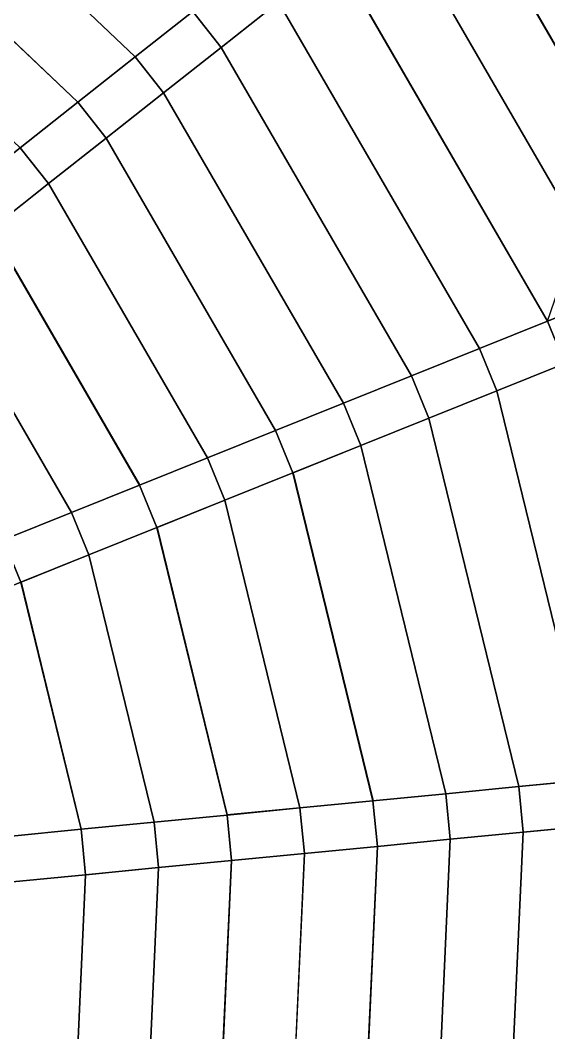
# Model space of a CAD drawing. Header units: millimetres. Extents: x -3890 to 2335, y 8273 to 14518.
# Drawn here: x 300 to 878, y 11309 to 12417 of the extents above; entities that cross this region are included whole.
import ezdxf

# ---------------------------------------------------------------- set-up
doc = ezdxf.new("R2010")
doc.units = ezdxf.units.MM
for name, color, linetype in [('FRAMES', 2, 'Continuous'), ('JOINTS', 2, 'Continuous'), ('SHELLS', 1, 'Continuous')]:
    doc.layers.add(name, color=color, linetype=linetype)

msp = doc.modelspace()

# ---------------------------------------------------------------- linework, layer by layer
at = {"layer": 'FRAMES'}
for p, q in [((876.2, 12087.6, 1601.2), (1148.3, 12883.7, 1429.5)), ((1024.9, 12147.5, 1683.5), (770.9, 12585.7, 1683.5)), ((362.5, 12327, 1786.5), (94.6, 12581.4, 1786.5)), ((876.2, 12087.6, 1721.2), (645.1, 12486.4, 1721.2)), ((582.2, 12436.7, 1618.7), (519.3, 12387, 1635.5)), ((582.2, 12436.7, 1738.7), (519.3, 12387, 1755.5)), ((582.2, 12436.7, 1738.7), (519.3, 12387, 1635.5)), ((488.3, 12426.3, 1635.5), (425.4, 12376.6, 1651.4)), ((488.3, 12426.3, 1755.5), (425.4, 12376.6, 1771.4)), ((425.4, 12376.6, 1771.4), (488.3, 12426.3, 1635.5)), ((519.3, 12387, 1635.5), (488.3, 12426.3, 1635.5)), ((488.3, 12426.3, 1755.5), (519.3, 12387, 1755.5)), ((519.3, 12387, 1635.5), (456.4, 12337.4, 1651.4)), ((519.3, 12387, 1755.5), (456.4, 12337.4, 1771.4)), ((519.3, 12387, 1635.5), (456.4, 12337.4, 1771.4)), ((519.3, 12387, 1755.5), (519.3, 12387, 1635.5)), ((727.5, 12027.8, 1755.5), (519.3, 12387, 1755.5)), ((425.4, 12376.6, 1651.4), (362.5, 12327, 1666.5)), ((425.4, 12376.6, 1771.4), (362.5, 12327, 1786.5)), ((362.5, 12327, 1666.5), (425.4, 12376.6, 1771.4)), ((456.4, 12337.4, 1651.4), (425.4, 12376.6, 1651.4)), ((425.4, 12376.6, 1651.4), (425.4, 12376.6, 1771.4)), ((425.4, 12376.6, 1771.4), (456.4, 12337.4, 1771.4)), ((456.4, 12337.4, 1651.4), (393.5, 12287.7, 1666.5)), ((456.4, 12337.4, 1771.4), (393.5, 12287.7, 1786.5)), ((456.4, 12337.4, 1771.4), (393.5, 12287.7, 1666.5)), ((456.4, 12337.4, 1771.4), (456.4, 12337.4, 1651.4)), ((362.5, 12327, 1666.5), (299.6, 12277.3, 1680.7)), ((362.5, 12327, 1786.5), (299.6, 12277.3, 1800.7)), ((299.6, 12277.3, 1800.7), (362.5, 12327, 1666.5)), ((393.5, 12287.7, 1666.5), (362.5, 12327, 1666.5)), ((362.5, 12327, 1666.5), (362.5, 12327, 1786.5)), ((362.5, 12327, 1786.5), (393.5, 12287.7, 1786.5)), ((393.5, 12287.7, 1666.5), (330.6, 12238.1, 1680.7)), ((393.5, 12287.7, 1786.5), (330.6, 12238.1, 1800.7)), ((393.5, 12287.7, 1666.5), (330.6, 12238.1, 1800.7)), ((393.5, 12287.7, 1786.5), (393.5, 12287.7, 1666.5)), ((578.8, 11967.9, 1786.5), (393.5, 12287.7, 1786.5)), ((299.6, 12277.3, 1680.7), (236.7, 12227.6, 1694.1)), ((299.6, 12277.3, 1800.7), (236.7, 12227.6, 1814.1)), ((236.7, 12227.6, 1694.1), (299.6, 12277.3, 1800.7)), ((330.6, 12238.1, 1680.7), (299.6, 12277.3, 1680.7)), ((299.6, 12277.3, 1680.7), (299.6, 12277.3, 1800.7)), ((299.6, 12277.3, 1800.7), (330.6, 12238.1, 1800.7)), ((330.6, 12238.1, 1680.7), (267.7, 12188.4, 1694.1)), ((330.6, 12238.1, 1800.7), (267.7, 12188.4, 1814.1)), ((330.6, 12238.1, 1800.7), (267.7, 12188.4, 1694.1)), ((330.6, 12238.1, 1800.7), (330.6, 12238.1, 1680.7)), ((430.1, 11908.1, 1814.1), (267.7, 12188.4, 1814.1)), ((950.5, 12117.5, 1582.7), (876.2, 12087.6, 1601.2)), ((950.5, 12117.5, 1702.7), (876.2, 12087.6, 1721.2)), ((876.2, 12087.6, 1601.2), (950.5, 12117.5, 1702.7)), ((876.2, 12087.6, 1601.2), (801.8, 12057.7, 1618.7)), ((876.2, 12087.6, 1721.2), (801.8, 12057.7, 1738.7)), ((801.8, 12057.7, 1738.7), (876.2, 12087.6, 1601.2)), ((895.1, 12041.3, 1601.2), (876.2, 12087.6, 1601.2)), ((876.2, 12087.6, 1601.2), (876.2, 12087.6, 1721.2)), ((876.2, 12087.6, 1721.2), (895.1, 12041.3, 1721.2)), ((801.8, 12057.7, 1618.7), (727.5, 12027.8, 1635.5)), ((801.8, 12057.7, 1738.7), (727.5, 12027.8, 1755.5)), ((727.5, 12027.8, 1635.5), (801.8, 12057.7, 1738.7)), ((820.8, 12011.4, 1618.7), (801.8, 12057.7, 1618.7)), ((801.8, 12057.7, 1618.7), (801.8, 12057.7, 1738.7)), ((801.8, 12057.7, 1738.7), (820.8, 12011.4, 1738.7)), ((895.1, 12041.3, 1601.2), (820.8, 12011.4, 1618.7)), ((895.1, 12041.3, 1721.2), (820.8, 12011.4, 1738.7)), ((895.1, 12041.3, 1601.2), (820.8, 12011.4, 1738.7)), ((727.5, 12027.8, 1635.5), (653.1, 11997.8, 1651.4)), ((727.5, 12027.8, 1755.5), (653.1, 11997.8, 1771.4)), ((653.1, 11997.8, 1771.4), (727.5, 12027.8, 1635.5)), ((746.4, 11981.5, 1635.5), (727.5, 12027.8, 1635.5)), ((727.5, 12027.8, 1635.5), (727.5, 12027.8, 1755.5)), ((727.5, 12027.8, 1755.5), (746.4, 11981.5, 1755.5)), ((820.8, 12011.4, 1618.7), (746.4, 11981.5, 1635.5)), ((820.8, 12011.4, 1738.7), (746.4, 11981.5, 1755.5)), ((820.8, 12011.4, 1738.7), (746.4, 11981.5, 1635.5)), ((820.8, 12011.4, 1738.7), (820.8, 12011.4, 1618.7)), ((653.1, 11997.8, 1651.4), (578.8, 11967.9, 1666.5)), ((653.1, 11997.8, 1771.4), (578.8, 11967.9, 1786.5)), ((578.8, 11967.9, 1666.5), (653.1, 11997.8, 1771.4)), ((672.1, 11951.6, 1651.4), (653.1, 11997.8, 1651.4)), ((653.1, 11997.8, 1651.4), (653.1, 11997.8, 1771.4)), ((653.1, 11997.8, 1771.4), (672.1, 11951.6, 1771.4)), ((746.4, 11981.5, 1635.5), (672.1, 11951.6, 1651.4)), ((746.4, 11981.5, 1755.5), (672.1, 11951.6, 1771.4)), ((746.4, 11981.5, 1635.5), (672.1, 11951.6, 1771.4)), ((746.4, 11981.5, 1755.5), (746.4, 11981.5, 1635.5)), ((844.8, 11578.2, 1755.5), (746.4, 11981.5, 1755.5)), ((578.8, 11967.9, 1666.5), (504.4, 11938, 1680.7)), ((578.8, 11967.9, 1786.5), (504.4, 11938, 1800.7)), ((504.4, 11938, 1800.7), (578.8, 11967.9, 1666.5)), ((597.7, 11921.6, 1666.5), (578.8, 11967.9, 1666.5)), ((578.8, 11967.9, 1666.5), (578.8, 11967.9, 1786.5)), ((578.8, 11967.9, 1786.5), (597.7, 11921.6, 1786.5)), ((672.1, 11951.6, 1651.4), (597.7, 11921.6, 1666.5)), ((672.1, 11951.6, 1771.4), (597.7, 11921.6, 1786.5)), ((672.1, 11951.6, 1771.4), (597.7, 11921.6, 1666.5)), ((672.1, 11951.6, 1771.4), (672.1, 11951.6, 1651.4)), ((504.4, 11938, 1680.7), (430.1, 11908.1, 1694.1)), ((504.4, 11938, 1800.7), (430.1, 11908.1, 1814.1)), ((430.1, 11908.1, 1694.1), (504.4, 11938, 1800.7)), ((523.4, 11891.7, 1680.7), (504.4, 11938, 1680.7)), ((504.4, 11938, 1680.7), (504.4, 11938, 1800.7)), ((504.4, 11938, 1800.7), (523.4, 11891.7, 1800.7)), ((597.7, 11921.6, 1666.5), (523.4, 11891.7, 1680.7)), ((597.7, 11921.6, 1786.5), (523.4, 11891.7, 1800.7)), ((597.7, 11921.6, 1666.5), (523.4, 11891.7, 1800.7)), ((597.7, 11921.6, 1786.5), (597.7, 11921.6, 1666.5)), ((685.3, 11562.7, 1786.5), (597.7, 11921.6, 1786.5)), ((430.1, 11908.1, 1694.1), (355.7, 11878.1, 1706.7)), ((430.1, 11908.1, 1814.1), (355.7, 11878.1, 1826.7)), ((355.7, 11878.1, 1826.7), (430.1, 11908.1, 1694.1)), ((449, 11861.8, 1694.1), (430.1, 11908.1, 1694.1)), ((430.1, 11908.1, 1694.1), (430.1, 11908.1, 1814.1)), ((430.1, 11908.1, 1814.1), (449, 11861.8, 1814.1)), ((523.4, 11891.7, 1680.7), (449, 11861.8, 1694.1)), ((523.4, 11891.7, 1800.7), (449, 11861.8, 1814.1)), ((523.4, 11891.7, 1800.7), (449, 11861.8, 1694.1)), ((523.4, 11891.7, 1800.7), (523.4, 11891.7, 1680.7)), ((355.7, 11878.1, 1706.7), (281.4, 11848.2, 1718.5)), ((355.7, 11878.1, 1826.7), (281.4, 11848.2, 1838.5)), ((281.4, 11848.2, 1718.5), (355.7, 11878.1, 1826.7)), ((374.7, 11831.9, 1706.7), (355.7, 11878.1, 1706.7)), ((355.7, 11878.1, 1706.7), (355.7, 11878.1, 1826.7)), ((355.7, 11878.1, 1826.7), (374.7, 11831.9, 1826.7)), ((449, 11861.8, 1694.1), (374.7, 11831.9, 1706.7)), ((449, 11861.8, 1814.1), (374.7, 11831.9, 1826.7)), ((449, 11861.8, 1694.1), (374.7, 11831.9, 1826.7)), ((449, 11861.8, 1814.1), (449, 11861.8, 1694.1)), ((525.8, 11547.1, 1814.1), (449, 11861.8, 1814.1)), ((300.3, 11801.9, 1718.5), (281.4, 11848.2, 1718.5)), ((281.4, 11848.2, 1838.5), (300.3, 11801.9, 1838.5)), ((374.7, 11831.9, 1706.7), (300.3, 11801.9, 1718.5)), ((374.7, 11831.9, 1826.7), (300.3, 11801.9, 1838.5)), ((374.7, 11831.9, 1826.7), (300.3, 11801.9, 1718.5)), ((374.7, 11831.9, 1826.7), (374.7, 11831.9, 1706.7)), ((300.3, 11801.9, 1718.5), (226, 11772, 1729.5)), ((300.3, 11801.9, 1838.5), (226, 11772, 1849.5)), ((300.3, 11801.9, 1718.5), (226, 11772, 1849.5)), ((300.3, 11801.9, 1838.5), (300.3, 11801.9, 1718.5)), ((366.2, 11531.6, 1838.5), (300.3, 11801.9, 1838.5)), ((844.8, 11578.2, 1635.5), (765.1, 11570.5, 1651.4)), ((844.8, 11578.2, 1755.5), (765.1, 11570.5, 1771.4)), ((765.1, 11570.5, 1771.4), (844.8, 11578.2, 1635.5)), ((924.6, 11586, 1618.7), (844.8, 11578.2, 1635.5)), ((924.6, 11586, 1738.7), (844.8, 11578.2, 1755.5)), ((844.8, 11578.2, 1635.5), (924.6, 11586, 1738.7)), ((849.7, 11528.5, 1635.5), (844.8, 11578.2, 1635.5)), ((844.8, 11578.2, 1635.5), (844.8, 11578.2, 1755.5)), ((844.8, 11578.2, 1755.5), (849.7, 11528.5, 1755.5)), ((765.1, 11570.5, 1651.4), (685.3, 11562.7, 1666.5)), ((765.1, 11570.5, 1771.4), (685.3, 11562.7, 1786.5)), ((685.3, 11562.7, 1666.5), (765.1, 11570.5, 1771.4)), ((769.9, 11520.7, 1651.4), (765.1, 11570.5, 1651.4)), ((765.1, 11570.5, 1651.4), (765.1, 11570.5, 1771.4)), ((765.1, 11570.5, 1771.4), (769.9, 11520.7, 1771.4)), ((605.5, 11554.9, 1680.7), (525.8, 11547.1, 1694.1)), ((605.5, 11554.9, 1800.7), (525.8, 11547.1, 1814.1)), ((525.8, 11547.1, 1694.1), (605.5, 11554.9, 1800.7)), ((685.3, 11562.7, 1666.5), (605.5, 11554.9, 1680.7)), ((685.3, 11562.7, 1786.5), (605.5, 11554.9, 1800.7)), ((605.5, 11554.9, 1800.7), (685.3, 11562.7, 1666.5)), ((610.4, 11505.1, 1680.7), (605.5, 11554.9, 1680.7)), ((605.5, 11554.9, 1680.7), (605.5, 11554.9, 1800.7)), ((605.5, 11554.9, 1800.7), (610.4, 11505.1, 1800.7)), ((690.2, 11512.9, 1666.5), (685.3, 11562.7, 1666.5)), ((685.3, 11562.7, 1666.5), (685.3, 11562.7, 1786.5)), ((685.3, 11562.7, 1786.5), (690.2, 11512.9, 1786.5)), ((525.8, 11547.1, 1694.1), (446, 11539.3, 1706.7)), ((525.8, 11547.1, 1814.1), (446, 11539.3, 1826.7)), ((446, 11539.3, 1826.7), (525.8, 11547.1, 1694.1)), ((530.6, 11497.4, 1694.1), (525.8, 11547.1, 1694.1)), ((525.8, 11547.1, 1694.1), (525.8, 11547.1, 1814.1)), ((525.8, 11547.1, 1814.1), (530.6, 11497.4, 1814.1)), ((446, 11539.3, 1706.7), (366.2, 11531.6, 1718.5)), ((446, 11539.3, 1826.7), (366.2, 11531.6, 1838.5)), ((366.2, 11531.6, 1718.5), (446, 11539.3, 1826.7)), ((450.8, 11489.6, 1706.7), (446, 11539.3, 1706.7)), ((446, 11539.3, 1706.7), (446, 11539.3, 1826.7)), ((446, 11539.3, 1826.7), (450.8, 11489.6, 1826.7)), ((929.5, 11536.2, 1618.7), (849.7, 11528.5, 1635.5)), ((929.5, 11536.2, 1738.7), (849.7, 11528.5, 1755.5)), ((929.5, 11536.2, 1738.7), (849.7, 11528.5, 1635.5)), ((366.2, 11531.6, 1718.5), (286.4, 11523.8, 1729.5)), ((366.2, 11531.6, 1838.5), (286.4, 11523.8, 1849.5)), ((286.4, 11523.8, 1849.5), (366.2, 11531.6, 1718.5)), ((371.1, 11481.8, 1718.5), (366.2, 11531.6, 1718.5)), ((366.2, 11531.6, 1718.5), (366.2, 11531.6, 1838.5)), ((366.2, 11531.6, 1838.5), (371.1, 11481.8, 1838.5)), ((849.7, 11528.5, 1635.5), (769.9, 11520.7, 1651.4)), ((849.7, 11528.5, 1755.5), (769.9, 11520.7, 1771.4)), ((849.7, 11528.5, 1635.5), (769.9, 11520.7, 1771.4)), ((830.8, 11113.8, 1755.5), (849.7, 11528.5, 1755.5)), ((849.7, 11528.5, 1755.5), (849.7, 11528.5, 1635.5)), ((690.2, 11512.9, 1666.5), (610.4, 11505.1, 1680.7)), ((690.2, 11512.9, 1786.5), (610.4, 11505.1, 1800.7)), ((690.2, 11512.9, 1666.5), (610.4, 11505.1, 1800.7)), ((673.4, 11143.8, 1786.5), (690.2, 11512.9, 1786.5)), ((769.9, 11520.7, 1651.4), (690.2, 11512.9, 1666.5)), ((769.9, 11520.7, 1771.4), (690.2, 11512.9, 1786.5)), ((769.9, 11520.7, 1771.4), (690.2, 11512.9, 1666.5)), ((690.2, 11512.9, 1786.5), (690.2, 11512.9, 1666.5)), ((769.9, 11520.7, 1771.4), (769.9, 11520.7, 1651.4)), ((610.4, 11505.1, 1680.7), (530.6, 11497.4, 1694.1)), ((610.4, 11505.1, 1800.7), (530.6, 11497.4, 1814.1)), ((610.4, 11505.1, 1800.7), (530.6, 11497.4, 1694.1)), ((610.4, 11505.1, 1800.7), (610.4, 11505.1, 1680.7)), ((450.8, 11489.6, 1706.7), (371.1, 11481.8, 1718.5)), ((450.8, 11489.6, 1826.7), (371.1, 11481.8, 1838.5)), ((450.8, 11489.6, 1826.7), (371.1, 11481.8, 1718.5)), ((530.6, 11497.4, 1694.1), (450.8, 11489.6, 1706.7)), ((530.6, 11497.4, 1814.1), (450.8, 11489.6, 1826.7)), ((530.6, 11497.4, 1694.1), (450.8, 11489.6, 1826.7)), ((450.8, 11489.6, 1826.7), (450.8, 11489.6, 1706.7)), ((515.9, 11173.8, 1814.1), (530.6, 11497.4, 1814.1)), ((530.6, 11497.4, 1814.1), (530.6, 11497.4, 1694.1)), ((371.1, 11481.8, 1718.5), (291.3, 11474, 1729.5)), ((371.1, 11481.8, 1838.5), (291.3, 11474, 1849.5)), ((371.1, 11481.8, 1718.5), (291.3, 11474, 1849.5)), ((358.5, 11203.8, 1838.5), (371.1, 11481.8, 1838.5)), ((371.1, 11481.8, 1838.5), (371.1, 11481.8, 1718.5))]:
    msp.add_line(p, q, dxfattribs=at)
at = {"layer": 'JOINTS'}
for p in [(519.3, 12387, 1635.5), (519.3, 12387, 1755.5), (425.4, 12376.6, 1651.4), (425.4, 12376.6, 1771.4), (456.4, 12337.4, 1651.4), (456.4, 12337.4, 1771.4), (362.5, 12327, 1666.5), (362.5, 12327, 1786.5), (393.5, 12287.7, 1666.5), (393.5, 12287.7, 1786.5), (299.6, 12277.3, 1680.7), (299.6, 12277.3, 1800.7), (330.6, 12238.1, 1680.7), (330.6, 12238.1, 1800.7), (876.2, 12087.6, 1601.2), (876.2, 12087.6, 1721.2), (801.8, 12057.7, 1618.7), (801.8, 12057.7, 1738.7), (727.5, 12027.8, 1635.5), (727.5, 12027.8, 1755.5), (820.8, 12011.4, 1618.7), (820.8, 12011.4, 1738.7), (653.1, 11997.8, 1651.4), (653.1, 11997.8, 1771.4), (746.4, 11981.5, 1635.5), (746.4, 11981.5, 1755.5), (578.8, 11967.9, 1666.5), (578.8, 11967.9, 1786.5), (672.1, 11951.6, 1651.4), (672.1, 11951.6, 1771.4), (504.4, 11938, 1680.7), (504.4, 11938, 1800.7), (597.7, 11921.6, 1666.5), (597.7, 11921.6, 1786.5), (430.1, 11908.1, 1694.1), (430.1, 11908.1, 1814.1), (523.4, 11891.7, 1680.7), (523.4, 11891.7, 1800.7), (355.7, 11878.1, 1706.7), (355.7, 11878.1, 1826.7), (449, 11861.8, 1694.1), (449, 11861.8, 1814.1), (374.7, 11831.9, 1706.7), (374.7, 11831.9, 1826.7), (300.3, 11801.9, 1718.5), (300.3, 11801.9, 1838.5), (844.8, 11578.2, 1635.5), (844.8, 11578.2, 1755.5), (765.1, 11570.5, 1651.4), (765.1, 11570.5, 1771.4), (605.5, 11554.9, 1680.7), (605.5, 11554.9, 1800.7), (685.3, 11562.7, 1666.5), (685.3, 11562.7, 1786.5), (525.8, 11547.1, 1694.1), (525.8, 11547.1, 1814.1), (446, 11539.3, 1706.7), (446, 11539.3, 1826.7), (366.2, 11531.6, 1718.5), (366.2, 11531.6, 1838.5), (849.7, 11528.5, 1635.5), (849.7, 11528.5, 1755.5), (690.2, 11512.9, 1666.5), (690.2, 11512.9, 1786.5), (769.9, 11520.7, 1651.4), (769.9, 11520.7, 1771.4), (610.4, 11505.1, 1680.7), (610.4, 11505.1, 1800.7), (450.8, 11489.6, 1706.7), (450.8, 11489.6, 1826.7), (530.6, 11497.4, 1694.1), (530.6, 11497.4, 1814.1), (371.1, 11481.8, 1718.5), (371.1, 11481.8, 1838.5)]:
    msp.add_point(p, dxfattribs=at)
at = {"layer": 'SHELLS'}
for points in [[(488.3, 12426.3, 1755.5), (425.4, 12376.6, 1771.4), (140.9, 12646.8, 1771.4), (187.3, 12712.2, 1755.5)], [(1173.5, 12207.3, 1642.3), (1099.2, 12177.4, 1663.3), (833.8, 12635.4, 1663.3), (896.7, 12685, 1642.3)], [(425.4, 12376.6, 1771.4), (362.6, 12327.1, 1787.2), (94.7, 12581.5, 1787.2), (140.9, 12646.8, 1771.4)], [(1099.2, 12177.4, 1663.3), (1025, 12147.6, 1684.3), (771.1, 12585.8, 1684.3), (833.8, 12635.3, 1663.3)], [(1099.2, 12177.4, 1663.3), (1099.2, 12177.4, 1663.3), (833.8, 12635.3, 1663.3), (833.8, 12635.4, 1663.3)], [(1024.9, 12147.5, 1683.4), (950.5, 12117.5, 1702.7), (708, 12536, 1702.7), (770.9, 12585.7, 1683.4)], [(770.9, 12585.7, 1683.4), (1024.9, 12147.5, 1683.4), (770.9, 12585.7, 1683.4)], [(1025, 12147.6, 1684.3), (1025, 12147.6, 1684.3), (1025, 12147.6, 1684.3), (771.1, 12585.8, 1684.3)], [(362.5, 12327, 1786.5), (299.6, 12277.3, 1800.7), (48.2, 12516, 1800.7), (94.6, 12581.4, 1786.5)], [(950.5, 12117.5, 1702.7), (876.3, 12087.7, 1721.9), (645.3, 12486.5, 1721.9), (708, 12536, 1702.7)], [(876.2, 12087.6, 1721.1), (801.8, 12057.7, 1738.7), (582.2, 12436.7, 1738.7), (645.1, 12486.4, 1721.1)], [(876.3, 12087.7, 1721.9), (876.3, 12087.7, 1721.9), (876.3, 12087.7, 1721.9), (645.3, 12486.5, 1721.9)], [(801.8, 12057.7, 1738.7), (727.6, 12027.8, 1756.3), (519.4, 12387.1, 1756.3), (582.2, 12436.7, 1738.7)], [(727.5, 12027.8, 1755.5), (653.1, 11997.8, 1771.4), (456.4, 12337.4, 1771.4), (519.3, 12387, 1755.5)], [(727.5, 12027.8, 1755.5), (727.5, 12027.8, 1755.5), (519.3, 12387, 1755.5), (727.5, 12027.8, 1755.5)], [(727.6, 12027.8, 1756.3), (727.6, 12027.8, 1756.3), (727.6, 12027.8, 1756.3), (519.4, 12387.1, 1756.3)], [(653.1, 11997.8, 1771.4), (578.9, 11968, 1787.2), (393.6, 12287.8, 1787.2), (456.4, 12337.4, 1771.4)], [(578.8, 11967.9, 1786.4), (504.4, 11938, 1800.7), (330.6, 12238.1, 1800.7), (393.5, 12287.7, 1786.4)], [(393.5, 12287.7, 1786.4), (578.8, 11967.9, 1786.4), (393.5, 12287.7, 1786.4)], [(578.9, 11968, 1787.2), (578.9, 11968, 1787.2), (578.9, 11968, 1787.2), (393.6, 12287.8, 1787.2)], [(504.4, 11938, 1800.7), (430.2, 11908.1, 1814.9), (267.8, 12188.5, 1814.9), (330.6, 12238.1, 1800.7)], [(430.1, 11908.1, 1814.1), (355.8, 11878.1, 1826.7), (204.8, 12138.7, 1826.7), (267.7, 12188.4, 1814.1)], [(267.7, 12188.4, 1814.1), (430.1, 11908.1, 1814.1), (267.7, 12188.4, 1814.1)], [(430.2, 11908.1, 1814.9), (430.2, 11908.1, 1814.9), (430.2, 11908.1, 1814.9), (267.8, 12188.5, 1814.9)], [(355.7, 11878.1, 1826.7), (281.5, 11848.3, 1839.3), (142, 12089.1, 1839.3), (204.8, 12138.7, 1826.7)], [(1004.4, 11593.8, 1721.1), (924.6, 11586, 1738.7), (820.8, 12011.4, 1738.7), (895.1, 12041.3, 1721.1)], [(924.6, 11586, 1738.7), (845, 11578.3, 1756.3), (746.6, 11981.5, 1756.3), (820.8, 12011.4, 1738.7)], [(844.8, 11578.2, 1755.5), (765.1, 11570.5, 1771.4), (672.1, 11951.6, 1771.4), (746.4, 11981.5, 1755.5)], [(844.8, 11578.2, 1755.5), (844.8, 11578.2, 1755.5), (746.4, 11981.5, 1755.5), (844.8, 11578.2, 1755.5)], [(845, 11578.3, 1756.3), (845, 11578.3, 1756.3), (845, 11578.3, 1756.3), (746.6, 11981.5, 1756.3)], [(765.1, 11570.5, 1771.4), (685.5, 11562.7, 1787.2), (597.9, 11921.7, 1787.2), (672.1, 11951.6, 1771.4)], [(685.3, 11562.7, 1786.4), (605.5, 11554.9, 1800.7), (523.4, 11891.7, 1800.7), (597.7, 11921.6, 1786.4)], [(685.3, 11562.7, 1786.4), (685.3, 11562.7, 1786.4), (597.7, 11921.6, 1786.4), (685.3, 11562.7, 1786.4)], [(685.5, 11562.7, 1787.2), (685.5, 11562.7, 1787.2), (685.5, 11562.7, 1787.2), (597.9, 11921.7, 1787.2)], [(605.5, 11554.9, 1800.7), (525.9, 11547.2, 1814.9), (449.2, 11861.8, 1814.9), (523.4, 11891.7, 1800.7)], [(525.8, 11547.1, 1814.1), (446, 11539.4, 1826.7), (374.7, 11831.9, 1826.7), (449, 11861.8, 1814.1)], [(449, 11861.8, 1814.1), (525.8, 11547.1, 1814.1), (449, 11861.8, 1814.1)], [(525.9, 11547.2, 1814.9), (525.9, 11547.2, 1814.9), (525.9, 11547.2, 1814.9), (449.2, 11861.8, 1814.9)], [(446, 11539.3, 1826.7), (366.4, 11531.6, 1839.3), (300.5, 11802, 1839.3), (374.7, 11831.9, 1826.7)], [(366.2, 11531.6, 1838.5), (286.5, 11523.8, 1849.5), (226, 11772, 1849.5), (300.3, 11801.9, 1838.5)], [(300.3, 11801.9, 1838.5), (366.2, 11531.6, 1838.5), (300.3, 11801.9, 1838.5)], [(366.4, 11531.6, 1839.3), (366.3, 11531.6, 1839.3), (366.3, 11531.6, 1839.3), (300.5, 11802, 1839.3)], [(909.6, 11098.8, 1738.7), (831, 11113.8, 1756.3), (849.9, 11528.4, 1756.3), (929.5, 11536.2, 1738.7)], [(830.8, 11113.8, 1755.5), (752.1, 11128.8, 1771.4), (769.9, 11520.7, 1771.4), (849.7, 11528.5, 1755.5)], [(830.8, 11113.8, 1755.5), (830.8, 11113.8, 1755.5), (849.7, 11528.5, 1755.5), (830.8, 11113.8, 1755.5)], [(673.4, 11143.8, 1786.5), (594.7, 11158.8, 1800.7), (610.4, 11505.1, 1800.7), (690.2, 11512.9, 1786.5)], [(752.1, 11128.8, 1771.4), (673.5, 11143.8, 1787.2), (690.3, 11512.9, 1787.2), (769.9, 11520.7, 1771.4)], [(594.6, 11158.8, 1800.7), (516.1, 11173.8, 1814.9), (530.8, 11497.3, 1814.9), (610.4, 11505.1, 1800.7)], [(437.2, 11188.8, 1826.7), (358.6, 11203.8, 1839.3), (371.2, 11481.8, 1839.3), (450.8, 11489.6, 1826.7)], [(515.9, 11173.8, 1814.1), (437.2, 11188.8, 1826.7), (450.8, 11489.6, 1826.7), (530.6, 11497.4, 1814.1)], [(530.6, 11497.4, 1814.1), (515.9, 11173.8, 1814.1), (530.6, 11497.4, 1814.1)], [(516.1, 11173.8, 1814.9), (530.7, 11497.3, 1814.9), (530.7, 11497.3, 1814.9), (530.8, 11497.3, 1814.9)], [(358.5, 11203.8, 1838.5), (279.7, 11218.9, 1849.5), (291.3, 11474, 1849.5), (371.1, 11481.8, 1838.5)], [(371.1, 11481.8, 1838.5), (358.5, 11203.8, 1838.5), (371.1, 11481.8, 1838.5)]]:
    msp.add_3dface(points, dxfattribs=at)

doc.saveas('drawing.dxf')
